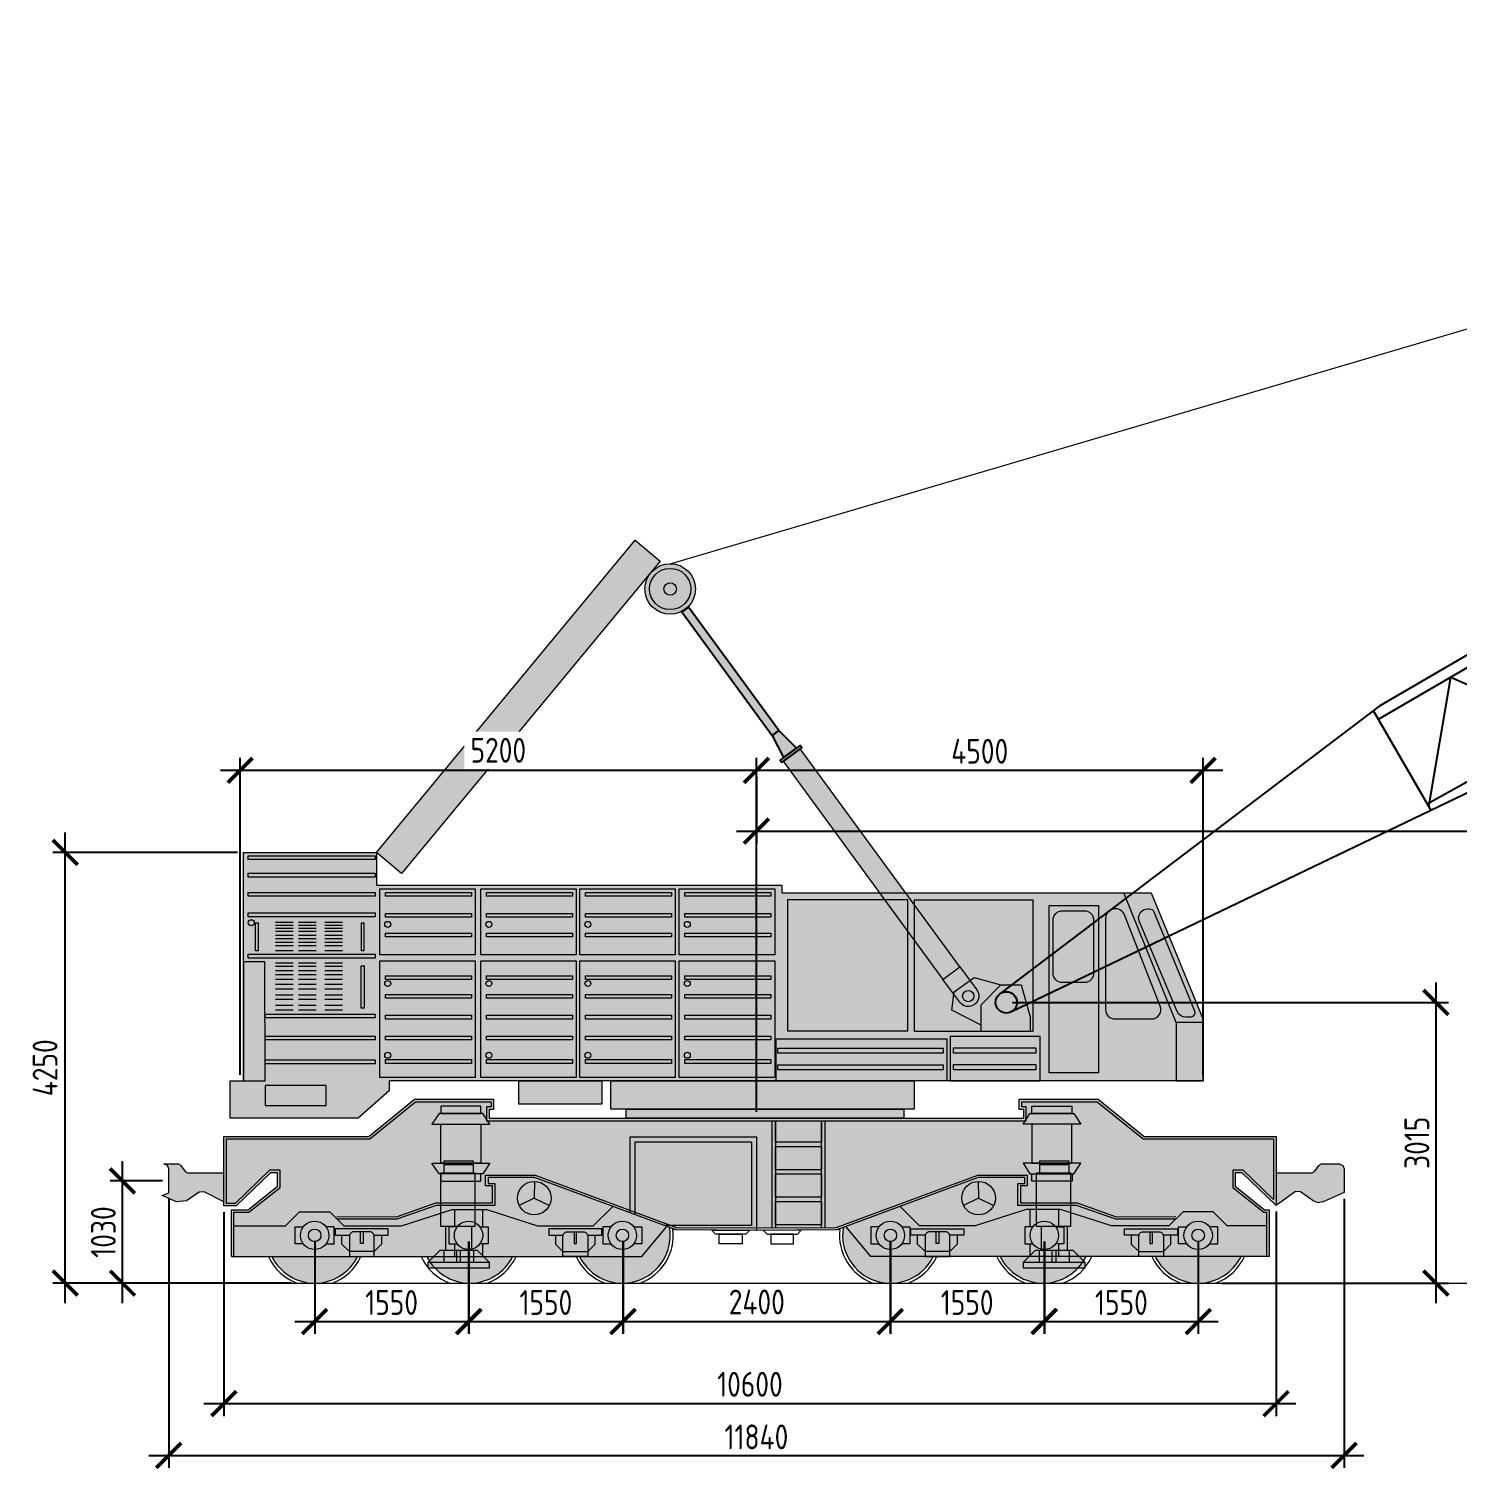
# Model space of a CAD drawing. Extents: x -47970 to 37163, y -191118 to -99096.
# Drawn here: x -41385 to -26995, y -162520 to -148008 of the extents above; entities that cross this region are included whole.
import ezdxf

# ---------------------------------------------------------------- set-up
doc = ezdxf.new("R2010")
doc.units = 0
doc.header["$LTSCALE"] = 45
doc.header["$MEASUREMENT"] = 0
doc.layers.get('0').update_dxf_attribs({"linetype": 'CONTINUOUS'})
doc.layers.get('Defpoints').update_dxf_attribs({"color": 40, "linetype": 'CONTINUOUS'})
for name, color, linetype, lineweight in [('2.Тонкая', 7, 'CONTINUOUS', 18), ('размер', 7, 'CONTINUOUS', 20), ('штриховка', 7, 'CONTINUOUS', 9)]:
    doc.layers.add(name, color=color, linetype=linetype, lineweight=lineweight)
doc.layers.add('ЕДК500', color=250, linetype='CONTINUOUS')
doc.styles.add('ГОСТ 2.304', font='CS_Gost2304.shx')
doc.dimstyles.new('СПДС', dxfattribs={"dimscale": 100, "dimtxt": 2.5, "dimasz": 2.5, "dimexe": 1.25, "dimexo": 0.625, "dimtad": 1, "dimdec": 0, "dimrnd": 0.001, "dimtxsty": 'ГОСТ 2.304', "dimblk": 'ARCHTICK', "dimblk1": 'ARCHTICK', "dimblk2": 'ARCHTICK', "dimcen": 2.5, "dimdle": 2, "dimadec": 0, "dimazin": 2, "dimtfac": 0.75, "dimtdec": 4, "dimtmove": 1, "dimatfit": 3, "dimfxl": 1, "dimtolj": 1, "dimarcsym": 1})

# ---------------------------------------------------------------- blocks, each defined once
blk = doc.blocks.new('ход тележка 6 х 6')
at = {"layer": 'штриховка', "ltscale": 2.222222, "true_color": 0xffffff}
h = blk.add_hatch(color=7, dxfattribs=at)
h.dxf.hatch_style = 1
h.paths.add_polyline_path([(-5365, 1112), (-5730, 1112), (-5754, 1124), (-5803, 1189), (-5827, 1201), (-5970, 1201), (-5934, 1185), (-5920, 1151), (-5920, 911), (-5986, 882), (-5841, 818), (-5743, 828), (-5615, 918), (-5563, 922), (-5365, 821)])
h.paths.add_polyline_path([(-4018, 268), (-4882, 268, 0.62084)])
h.paths.add_polyline_path([(-2456, 268), (-3320, 268, 0.62084)])
h.paths.add_polyline_path([(-875, 561), (-903, 571), (-1153, 268), (-1782, 268, 0.862217)])
h.paths.add_polyline_path([(1782, 268), (1153, 268), (903, 571), (875, 561, 0.862217)])
h.paths.add_polyline_path([(3320, 268), (2456, 268, 0.62084)])
h.paths.add_polyline_path([(4882, 268), (4018, 268, 0.62084)])
h.paths.add_polyline_path([(5920, 1152), (5906, 1187), (5870, 1202), (5694, 1202), (5669, 1189), (5621, 1125), (5598, 1113), (5235, 1113), (5235, 783), (5431, 923), (5482, 919), (5610, 829), (5658, 811), (5708, 819), (5920, 912)])
h.paths.add_polyline_path([(4824, 1113), (4895, 1113), (5235, 783), (5235, 1113), (5235, 1478), (3905, 1478), (3443, 1853), (2648, 1853), (2648, 1751), (2694, 1751), (2694, 1662), (0, 1662), (-2694, 1662), (-2694, 1751), (-2648, 1751), (-2648, 1853), (-3443, 1853), (-3905, 1478), (-5365, 1478), (-5365, 1112), (-5365, 821), (-5365, 778), (-5240, 778), (-4895, 1113), (-4824, 1113), (-4824, 976), (-5120, 739), (-5288, 739), (-5288, 268), (-1153, 268), (-905, 569), (-903, 571), (-875, 561), (-810, 537), (0, 532), (810, 537), (903, 571), (1153, 268), (5164, 268), (5164, 739), (5120, 739), (4824, 976)])
at = {"color": 8, "lineweight": 9}
for p, q in [((2235, 1025), (2238, 857)), ((2238, 857), (2086, 784)), ((2238, 857), (2390, 784)), ((-841, 542), (-827, 537)), ((841, 542), (827, 537))]:
    blk.add_line(p, q, dxfattribs=at)
blk.add_circle((2238, 857), 169, dxfattribs=at)
at = {"color": 0, "lineweight": 20}
for centre, start, end in [((-1350, 482), 290.0531, 6.7541), ((1350, 482), 173.2459, 249.9469), ((-4450, 482), 204.6258, 249.9469), ((-4450, 482), 290.0531, 335.3742), ((-2912, 482), 204.6258, 249.9469), ((-2888, 482), 290.0531, 335.3742), ((-1350, 482), 204.6258, 249.9468), ((1350, 482), 290.0532, 335.3742), ((2888, 482), 204.6258, 249.9469), ((2912, 482), 290.0531, 335.3742), ((4450, 482), 204.6258, 249.9469), ((4450, 482), 290.0531, 335.3742)]:
    blk.add_arc(centre, 513, start, end, dxfattribs=at)
at = {"layer": '2.Тонкая', "color": 253, "lineweight": 9}
blk.add_line((-2238, 857), (-2390, 784), dxfattribs=at)
at = {"layer": '2.Тонкая', "ltscale": 2.222222}
for points in [[(-5288, 268), (-5288, 739), (-5120, 739), (-4824, 976), (-4824, 1113), (-4895, 1113), (-5240, 778), (-5365, 778), (-5365, 821), (-5365, 1112), (-5365, 1478), (-3905, 1478), (-3443, 1853), (-2648, 1853), (-2648, 1751), (-2694, 1751), (-2694, 1662), (0, 1662), (2694, 1662), (2694, 1751), (2648, 1751), (2648, 1853), (3443, 1853), (3905, 1478), (5235, 1478), (5235, 1113), (5235, 783), (4895, 1113), (4824, 1113), (4824, 976), (5120, 739), (5164, 739), (5164, 268)], [(-1272, 708), (-1272, 1475), (0, 1475), (0, 532)], [(-5365, 821), (-5563, 922), (-5615, 918), (-5743, 828), (-5841, 818), (-5986, 882), (-5920, 911), (-5920, 1151), (-5934, 1185), (-5970, 1201), (-5827, 1201), (-5803, 1189), (-5754, 1124), (-5730, 1112), (-5365, 1112)], [(5235, 1113), (5598, 1113), (5621, 1125), (5669, 1189), (5694, 1202), (5870, 1202), (5906, 1187), (5920, 1152), (5920, 912), (5708, 819), (5658, 811), (5610, 829), (5482, 919), (5431, 923), (5235, 783)], [(4226, 646), (3621, 645), (3226, 783), (2634, 783), (2634, 1005), (2703, 1005), (2703, 1064), (2234, 1064), (810, 537), (0, 532), (-810, 537), (-2234, 1064), (-2703, 1064), (-2703, 1005), (-2634, 1005), (-2634, 783), (-3226, 783), (-3621, 645), (-4226, 646)]]:
    blk.add_lwpolyline(points, dxfattribs=at)
at = {"layer": '2.Тонкая', "color": 253, "ltscale": 2.222222}
for points in [[(-5263, 268), (-5263, 714), (-5112, 714), (-4799, 964), (-4799, 1138), (-4905, 1138), (-5250, 803), (-5340, 803), (-5340, 821), (-5340, 1112), (-5340, 1453), (-3896, 1453), (-3434, 1828), (-2673, 1828), (-2673, 1776), (-2719, 1776), (-2719, 1637), (0, 1637), (2719, 1637), (2719, 1776), (2673, 1776), (2673, 1828), (3434, 1828), (3896, 1453), (5210, 1453), (5210, 1113), (5210, 843), (4905, 1138), (4799, 1138), (4799, 964), (5112, 714), (5139, 714), (5139, 268)], [(158, 558), (158, 1637)], [(193, 1637), (193, 558)], [(654, 1637), (654, 1420), (193, 1420), (193, 1637)], [(654, 561), (654, 1637)], [(689, 1637), (689, 561)], [(-1222, 689), (-1222, 1425), (-50, 1425), (-50, 582), (-932, 582)], [(-4226, 671), (-3625, 670), (-3231, 808), (-2659, 808), (-2659, 980), (-2728, 980), (-2728, 1089), (-2230, 1089), (-805, 562), (0, 557), (805, 562), (2230, 1089), (2728, 1089), (2728, 980), (2659, 980), (2659, 808), (3231, 808), (3625, 670), (4226, 671)]]:
    blk.add_lwpolyline(points, dxfattribs=at)
at = {"layer": '2.Тонкая', "ltscale": 2.222222}
for points in [[(-3178, 1711), (-2775, 1711), (-2775, 1785), (-3178, 1785)], [(3178, 1711), (2775, 1711), (2775, 1785), (3178, 1785)], [(-3269, 1603), (-2687, 1603), (-2756, 1711), (-3197, 1711)], [(-3178, 1603), (-2775, 1603), (-2775, 1209), (-3178, 1209)], [(3269, 1603), (2687, 1603), (2756, 1711), (3197, 1711)], [(3178, 1603), (2775, 1603), (2775, 1209), (3178, 1209)], [(-3269, 1209), (-2687, 1209), (-2756, 1101), (-3197, 1101)], [(3269, 1209), (2687, 1209), (2756, 1101), (3197, 1101)], [(-3180, 1027), (-2776, 1027), (-2776, 1101), (-3180, 1101)], [(3180, 1027), (2776, 1027), (2776, 1101), (3180, 1101)]]:
    blk.add_lwpolyline(points, close=True, dxfattribs=at)
at = {"layer": '2.Тонкая', "color": 253, "ltscale": 2.222222}
for points in [[(193, 1378), (654, 1378), (654, 1143), (193, 1143)], [(193, 1101), (654, 1101), (654, 866), (193, 866)], [(193, 824), (654, 824), (654, 589), (193, 589)], [(-450, 535), (-70, 532), (-107, 495), (-413, 495)], [(-375, 495), (-145, 495), (-145, 397), (-375, 397)], [(450, 535), (70, 532), (107, 495), (413, 495)], [(375, 495), (145, 495), (145, 397), (375, 397)]]:
    blk.add_lwpolyline(points, close=True, dxfattribs=at)
at = {"layer": '2.Тонкая', "color": 253, "lineweight": 9}
for points in [[(-2235, 1025), (-2238, 857), (-2086, 784)], [(-5263, 577), (-4744, 577), (-4602, 718), (-4298, 718), (-4156, 577), (-3577, 577), (-3064, 743), (-2716, 742), (-2205, 577), (-1644, 577), (-1448, 773)], [(-3043, 743), (-3043, 567)], [(-2757, 567), (-2757, 742)], [(5139, 577), (4744, 577), (4602, 718), (4298, 718), (4156, 577), (3577, 577), (3064, 743), (2716, 742), (2205, 577), (1644, 577), (1448, 773)], [(2757, 567), (2757, 742)], [(3043, 743), (3043, 567)], [(-4565, 397), (-4647, 397), (-4647, 482), (-4647, 567), (-4565, 567)], [(-4335, 397), (-4253, 397), (-4253, 482), (-4253, 567), (-4335, 567)], [(-3853, 485), (-3709, 485), (-3709, 546), (-4243, 546), (-4243, 485), (-4099, 485)], [(-3776, 485), (-3776, 392), (-3851, 320), (-4100, 320), (-4176, 392), (-4176, 485)], [(-3963, 517), (-3963, 399), (-3989, 399), (-3989, 517)], [(-3015, 567), (-3097, 567), (-3097, 482), (-3097, 397), (-3015, 397)], [(-2785, 567), (-2703, 567), (-2703, 482), (-2703, 397), (-2785, 397)], [(-1701, 485), (-1557, 485), (-1557, 546), (-2091, 546), (-2091, 485), (-1947, 485)], [(-2024, 485), (-2024, 392), (-1949, 320), (-1700, 320), (-1624, 392), (-1624, 485)], [(-1837, 517), (-1837, 399), (-1811, 399), (-1811, 517)], [(-1465, 567), (-1547, 567), (-1547, 482), (-1547, 397), (-1465, 397)], [(-1235, 567), (-1153, 567), (-1153, 482), (-1153, 397), (-1235, 397)], [(1235, 567), (1153, 567), (1153, 482), (1153, 397), (1235, 397)], [(1465, 567), (1547, 567), (1547, 482), (1547, 397), (1465, 397)], [(1701, 485), (1557, 485), (1557, 546), (2091, 546), (2091, 485), (1947, 485)], [(2024, 485), (2024, 392), (1949, 320), (1700, 320), (1624, 392), (1624, 485)], [(1837, 517), (1837, 399), (1811, 399), (1811, 517)], [(2785, 567), (2703, 567), (2703, 482), (2703, 397), (2785, 397)], [(3015, 567), (3097, 567), (3097, 482), (3097, 397), (3015, 397)], [(3853, 485), (3709, 485), (3709, 546), (4243, 546), (4243, 485), (4099, 485)], [(3776, 485), (3776, 392), (3851, 320), (4100, 320), (4176, 392), (4176, 485)], [(3963, 517), (3963, 399), (3989, 399), (3989, 517)], [(4335, 397), (4253, 397), (4253, 482), (4253, 567), (4335, 567)], [(4565, 397), (4647, 397), (4647, 482), (4647, 567), (4565, 567)], [(-3043, 397), (-3043, 268), (-2757, 268), (-2757, 397)], [(3043, 397), (3043, 268), (2757, 268), (2757, 397)]]:
    blk.add_lwpolyline(points, dxfattribs=at)
at = {"layer": '2.Тонкая'}
for points in [[(-5288, 268), (-1153, 268), (-905, 569)], [(5164, 268), (1153, 268), (905, 569)]]:
    blk.add_lwpolyline(points, dxfattribs=at)
at = {"layer": '2.Тонкая', "color": 253, "lineweight": 9}
for points in [[(-3895, 517), (-4056, 517, 0.414214), (-4100, 473), (-4100, 268), (-3851, 268), (-3851, 473, 0.414214)], [(-1905, 517), (-1744, 517, -0.414214), (-1700, 473), (-1700, 268), (-1949, 268), (-1949, 473, -0.414214)], [(1905, 517), (1744, 517, 0.414214), (1700, 473), (1700, 268), (1949, 268), (1949, 473, 0.414214)], [(3895, 517), (4056, 517, -0.414214), (4100, 473), (4100, 268), (3851, 268), (3851, 473, -0.414214)]]:
    blk.add_lwpolyline(points, format="xyb", close=True, dxfattribs=at)
for centre, radius in [((-2238, 857), 169), ((-4450, 482), 143), ((-2900, 482), 143), ((-1350, 482), 143), ((1350, 482), 143), ((2900, 482), 143), ((4450, 482), 143), ((-4450, 482), 62.7), ((-1350, 482), 62.7), ((1350, 482), 62.7), ((4450, 482), 62.7)]:
    blk.add_circle(centre, radius, dxfattribs=at)
for centre, start, end in [((-1350, 482), 206.3327, 8.8404), ((1350, 482), 171.1596, 333.6673), ((-4450, 482), 206.3327, 333.6673), ((-2888, 482), 206.3327, 333.6673), ((2888, 482), 206.3327, 333.6673), ((4450, 482), 206.3327, 333.6673)]:
    blk.add_arc(centre, 482, start, end, dxfattribs=at)
blk = doc.blocks.new('кабина ЕДК500')
at = {"layer": 'штриховка', "ltscale": 2.222222, "true_color": 0xffffff}
h = blk.add_hatch(color=7, dxfattribs=at)
h.dxf.hatch_style = 1
h.paths.add_polyline_path([(-968, 5612), (-1222, 5823), (-3829, 2678), (-3575, 2467)])
h.paths.add_polyline_path([(3978, 2272), (256, 2272), (256, 2348), (-3829, 2348), (-3829, 2678), (-5166, 2678), (-5166, 375), (-5300, 375), (-5300, 0), (-4011, 0), (-3700, 276), (-3700, 375), (4500, 375), (4500, 996)])
h.paths.add_polyline_path([(-1556, 375), (-2393, 375), (-2393, 141), (-1556, 141)], flags=17)
h.paths.add_polyline_path([(1590, 375), (-1466, 375), (-1466, 92), (1590, 92)], flags=17)
h.paths.add_polyline_path([(1486, 92), (-1311, 92), (-1311, 0), (1486, 0)], flags=17)
h = blk.add_hatch(color=7, dxfattribs=at)
h.dxf.hatch_style = 1
h.paths.add_polyline_path([(-1125, 5332, 1), (-614, 5332, 1)])
h = blk.add_hatch(color=7, dxfattribs=at)
h.dxf.hatch_style = 1
h.paths.add_polyline_path([(2050, 1524), (1879, 1399), (2049, 1167, 1), (2220, 1293)])
h.paths.add_polyline_path([(441, 3722), (270, 3596), (1879, 1399), (2050, 1524)])
h.paths.add_polyline_path([(441, 3755), (239, 3607), (255, 3585), (457, 3733)])
h.paths.add_polyline_path([(227, 3906), (159, 3857), (274, 3633), (405, 3729)])
h.paths.add_polyline_path([(-685, 5150), (-752, 5101), (159, 3857), (227, 3906)])
at = {"layer": 'штриховка', "ltscale": 2.222222}
h = blk.add_hatch(color=256, dxfattribs=at)
h.dxf.hatch_style = 1
h.paths.add_polyline_path([(-4951, 1577), (-5076, 1577), (-4951, 1453)])
h.paths.add_polyline_path([(-4950, 1181), (-5166, 1395), (-5166, 1052), (-4950, 838)])
h.paths.add_polyline_path([(-5166, 780), (-5166, 476), (-5064, 375), (-4950, 375), (-4950, 566)])
h = blk.add_hatch(color=2, dxfattribs=at)
h.dxf.hatch_style = 1
h.paths.add_polyline_path([(-4951, 1453), (-5076, 1577), (-5166, 1577), (-5166, 1395), (-4950, 1181)])
h.paths.add_polyline_path([(-4950, 838), (-5166, 1052), (-5166, 780), (-4950, 566)])
h.paths.add_polyline_path([(-5166, 476), (-5166, 375), (-5064, 375)])
at = {"linetype": 'Continuous'}
blk.add_circle((2517, 1167), 108, dxfattribs=at)
at = {"layer": '2.Тонкая', "ltscale": 2.222222}
blk.add_line((4228, 964), (3703, 2272), dxfattribs=at)
at = {"layer": '2.Тонкая', "color": 253, "ltscale": 2.222222}
for p, q in [((-4846, 1975), (-4668, 1975)), ((-4846, 1944), (-4668, 1944)), ((-4846, 1914), (-4668, 1914)), ((-4612, 1975), (-4434, 1975)), ((-4612, 1944), (-4434, 1944)), ((-4612, 1914), (-4434, 1914)), ((-4349, 1975), (-4171, 1975)), ((-4349, 1944), (-4171, 1944)), ((-4349, 1914), (-4171, 1914)), ((-4846, 1884), (-4668, 1884)), ((-4846, 1843), (-4668, 1843)), ((-4846, 1809), (-4668, 1809)), ((-4846, 1773), (-4668, 1773)), ((-4612, 1884), (-4434, 1884)), ((-4612, 1843), (-4434, 1843)), ((-4612, 1809), (-4434, 1809)), ((-4612, 1773), (-4434, 1773)), ((-4349, 1884), (-4171, 1884)), ((-4349, 1843), (-4171, 1843)), ((-4349, 1809), (-4171, 1809)), ((-4349, 1773), (-4171, 1773)), ((-4846, 1740), (-4668, 1740)), ((-4846, 1689), (-4668, 1689)), ((-4612, 1740), (-4434, 1740)), ((-4612, 1689), (-4434, 1689)), ((-4349, 1740), (-4171, 1740)), ((-4349, 1689), (-4171, 1689)), ((-4846, 1565), (-4668, 1565)), ((-4846, 1532), (-4668, 1532)), ((-4846, 1487), (-4668, 1487)), ((-4612, 1565), (-4434, 1565)), ((-4612, 1532), (-4434, 1532)), ((-4612, 1487), (-4434, 1487)), ((-4349, 1565), (-4171, 1565)), ((-4349, 1532), (-4171, 1532)), ((-4349, 1487), (-4171, 1487)), ((-4846, 1448), (-4668, 1448)), ((-4846, 1400), (-4668, 1400)), ((-4846, 1352), (-4668, 1352)), ((-4612, 1448), (-4434, 1448)), ((-4612, 1400), (-4434, 1400)), ((-4612, 1352), (-4434, 1352)), ((-4349, 1448), (-4171, 1448)), ((-4349, 1400), (-4171, 1400)), ((-4349, 1352), (-4171, 1352)), ((-4846, 1304), (-4668, 1304)), ((-4846, 1242), (-4668, 1242)), ((-4846, 1199), (-4668, 1199)), ((-4612, 1304), (-4434, 1304)), ((-4612, 1242), (-4434, 1242)), ((-4612, 1199), (-4434, 1199)), ((-4349, 1304), (-4171, 1304)), ((-4349, 1242), (-4171, 1242)), ((-4349, 1199), (-4171, 1199)), ((-4846, 1138), (-4668, 1138)), ((-4846, 1091), (-4668, 1091)), ((-4612, 1138), (-4434, 1138)), ((-4612, 1091), (-4434, 1091)), ((-4349, 1138), (-4171, 1138)), ((-4349, 1091), (-4171, 1091))]:
    blk.add_line(p, q, dxfattribs=at)
at = {"layer": '2.Тонкая', "ltscale": 2.222222}
for points in [[(-3829, 2678), (-1222, 5823), (-968, 5612), (-3575, 2467)], [(1879, 1399), (2050, 1524), (441, 3722), (270, 3596)], [(-3700, 375), (-3700, 276), (-4011, 0), (-5300, 0), (-5300, 375), (-5166, 375), (-5166, 2678), (-3829, 2678), (-3829, 2348), (256, 2348), (256, 2272), (3978, 2272), (4500, 996), (4500, 375)], [(-5120, 2644), (-3840, 2644), (-3840, 2606), (-5120, 2606)], [(-5120, 2468), (-3840, 2468), (-3840, 2429), (-5120, 2429)], [(-5120, 2275), (-3840, 2275), (-3840, 2236), (-5120, 2236)], [(-3795, 2312), (-2833, 2312), (-2833, 1645), (-3795, 1645)], [(-2776, 2312), (-1815, 2312), (-1815, 1645), (-2776, 1645)], [(-1779, 2312), (-817, 2312), (-817, 1645), (-1779, 1645)], [(-777, 2312), (185, 2312), (185, 1645), (-777, 1645)], [(-5120, 2068), (-3840, 2068), (-3840, 2030), (-5120, 2030)], [(2949, 2142), (3446, 2142), (3446, 457), (2949, 457)], [(-5045, 1967), (-5019, 1967), (-5019, 1688), (-5045, 1688)], [(-3980, 1967), (-3954, 1967), (-3954, 1688), (-3980, 1688)], [(-5120, 1652), (-3840, 1652), (-3840, 1613), (-5120, 1613)], [(-4951, 1577), (-5166, 1577), (-5166, 375), (-4950, 375)], [(-3981, 1536), (-3952, 1536), (-3952, 1108), (-3981, 1108)], [(-3795, 1587), (-2833, 1587), (-2833, 410), (-3795, 410)], [(-2776, 1587), (-1815, 1587), (-1815, 410), (-2776, 410)], [(-1779, 1587), (-817, 1587), (-817, 410), (-1779, 410)], [(-777, 1587), (185, 1587), (185, 410), (-777, 410)], [(-4950, 1048), (-3840, 1048), (-3840, 1010), (-4950, 1010)], [(4228, 375), (4500, 375), (4500, 964), (4228, 964)], [(-4950, 828), (-3840, 828), (-3840, 789), (-4950, 789)], [(1919, 375), (199, 375), (199, 800), (1919, 800)], [(2858, 822), (1952, 822), (1952, 375), (2858, 375)], [(-4950, 588), (-3840, 588), (-3840, 549), (-4950, 549)], [(-2393, 375), (-1556, 375), (-1556, 141), (-2393, 141)], [(-1466, 375), (1590, 375), (1590, 92), (-1466, 92)], [(-1311, 92), (1486, 92), (1486, 0), (-1311, 0)]]:
    blk.add_lwpolyline(points, close=True, dxfattribs=at)
at = {"layer": '2.Тонкая', "color": 253, "ltscale": 2.222222}
for points in [[(-3737, 2275), (-2871, 2275), (-2871, 2236), (-3737, 2236)], [(-2719, 2275), (-1853, 2275), (-1853, 2236), (-2719, 2236)], [(-1721, 2275), (-855, 2275), (-855, 2236), (-1721, 2236)], [(-720, 2275), (146, 2275), (146, 2236), (-720, 2236)], [(313, 879), (1524, 879), (1524, 2199), (313, 2199)], [(1594, 2199), (2784, 2199), (2784, 875), (1594, 875)], [(-3737, 2064), (-2871, 2064), (-2871, 2026), (-3737, 2026)], [(-2719, 2064), (-1853, 2064), (-1853, 2026), (-2719, 2026)], [(-1721, 2064), (-855, 2064), (-855, 2026), (-1721, 2026)], [(-720, 2064), (146, 2064), (146, 2026), (-720, 2026)], [(-3737, 1866), (-2871, 1866), (-2871, 1827), (-3737, 1827)], [(-2719, 1866), (-1853, 1866), (-1853, 1827), (-2719, 1827)], [(-1721, 1866), (-855, 1866), (-855, 1827), (-1721, 1827)], [(-720, 1866), (146, 1866), (146, 1827), (-720, 1827)], [(-3737, 1435), (-2871, 1435), (-2871, 1396), (-3737, 1396)], [(-2719, 1435), (-1853, 1435), (-1853, 1396), (-2719, 1396)], [(-1721, 1435), (-855, 1435), (-855, 1396), (-1721, 1396)], [(-720, 1435), (146, 1435), (146, 1396), (-720, 1396)], [(-3737, 1247), (-2871, 1247), (-2871, 1209), (-3737, 1209)], [(-2719, 1247), (-1853, 1247), (-1853, 1209), (-2719, 1209)], [(-1721, 1247), (-855, 1247), (-855, 1209), (-1721, 1209)], [(-720, 1247), (146, 1247), (146, 1209), (-720, 1209)], [(-3737, 1038), (-2871, 1038), (-2871, 999), (-3737, 999)], [(-2719, 1038), (-1853, 1038), (-1853, 999), (-2719, 999)], [(-1721, 1038), (-855, 1038), (-855, 999), (-1721, 999)], [(-720, 1038), (146, 1038), (146, 999), (-720, 999)], [(-3737, 828), (-2871, 828), (-2871, 789), (-3737, 789)], [(-2719, 828), (-1853, 828), (-1853, 789), (-2719, 789)], [(-1721, 828), (-855, 828), (-855, 789), (-1721, 789)], [(-720, 828), (146, 828), (146, 789), (-720, 789)], [(-3737, 590), (-2871, 590), (-2871, 552), (-3737, 552)], [(-2719, 590), (-1853, 590), (-1853, 552), (-2719, 552)], [(-1721, 590), (-855, 590), (-855, 552), (-1721, 552)], [(-720, 590), (146, 590), (146, 552), (-720, 552)], [(217, 706), (1883, 706), (1883, 654), (217, 654)], [(1987, 709), (2816, 709), (2816, 654), (1987, 654)], [(217, 538), (1883, 538), (1883, 486), (217, 486)], [(1987, 541), (2816, 541), (2816, 486), (1987, 486)], [(-4948, 127), (-4336, 127), (-4336, 329), (-4948, 329)]]:
    blk.add_lwpolyline(points, close=True, dxfattribs=at)
for points in [[(3084, 2091), (3302, 2091, -0.414214), (3397, 1996), (3397, 1461, -0.414214), (3302, 1366), (3084, 1366, -0.414214), (2989, 1461), (2989, 1996, -0.414214)], [(3517, 2014), (3517, 1095, 0.414214), (3612, 1000), (3980, 1000, 0.528596), (4069, 1130), (3708, 2049, 0.309448), (3619, 2109), (3612, 2109, 0.413083)], [(4239, 1076), (3858, 1978, -0.537016), (3945, 2110), (3960, 2110, -0.304439), (4004, 2080), (4412, 1083, -0.539474), (4367, 1017), (4325, 1018, -0.295938)]]:
    blk.add_lwpolyline(points, format="xyb", close=True, dxfattribs=at)
at = {"layer": '2.Тонкая', "ltscale": 2.222222}
blk.add_lwpolyline([(1879, 1399), (2050, 1524), (2220, 1293, -1.005995), (2049, 1168)], format="xyb", close=True, dxfattribs=at)
for points in [[(2263, 938), (1967, 1087), (1992, 1274), (2194, 1417), (2461, 1343)], [(2263, 875), (2263, 1141), (2461, 1343), (2668, 1343), (2757, 1023), (2757, 875)]]:
    blk.add_lwpolyline(points, dxfattribs=at)
for centre, radius in [((-869, 5332), 255), ((-869, 5332), 208), ((-869, 5332), 62.5), ((-5089, 1970), 30.2), ((-3714, 1953), 30.2), ((-2695, 1953), 30.2), ((-1698, 1953), 30.2), ((-696, 1953), 30.2), ((-3714, 1357), 30.2), ((-2695, 1357), 30.2), ((-1698, 1357), 30.2), ((-696, 1357), 30.2), ((2134, 1230), 56.6), ((-3714, 634), 30.2), ((-2695, 634), 30.2), ((-1698, 634), 30.2), ((-696, 634), 30.2)]:
    blk.add_circle(centre, radius, dxfattribs=at)
at = {"layer": 'ЕДК500', "linetype": 'Continuous', "ltscale": 2.222222}
for points in [[(159, 3857), (227, 3906), (-685, 5150), (-752, 5101)], [(274, 3633), (405, 3729), (227, 3906), (159, 3857)], [(255, 3585), (457, 3733), (441, 3755), (239, 3607)]]:
    blk.add_lwpolyline(points, close=True, dxfattribs=at)
blk = doc.blocks.new('A$C08EF5166')
at = {"linetype": 'Continuous'}
for p, q in [((2562, 4072), (9237, 11920)), ((9237, 11920), (10293, 10986)), ((2590, 3935), (9321, 11849)), ((3337, 3294), (10211, 11059)), ((3788, 3638), (10293, 10986)), ((8451, 10826), (10162, 11004)), ((8725, 9381), (8451, 10826)), ((7662, 8180), (7275, 9443)), ((7275, 9443), (8725, 9381)), ((6146, 8115), (7662, 8180)), ((6522, 6892), (6146, 8115)), ((5460, 5692), (5169, 6967)), ((5169, 6967), (6522, 6892)), ((4382, 4475), (4192, 5818)), ((4192, 5818), (5460, 5692)), ((3359, 3275), (3138, 4579)), ((3138, 4579), (4382, 4475)), ((2562, 4072), (-90, 59)), ((3395, 3244), (2515, 4000)), ((3788, 3638), (76, -76))]:
    blk.add_line(p, q, dxfattribs=at)
for points in [[(12051, 13136), (10320, 13625)], [(9237, 11920), (10076, 13449)], [(9366, 11825), (10869, 11874), (10996, 12014), (10301, 13470)], [(10176, 13410), (9366, 11825)], [(10176, 13410), (10858, 12006), (9437, 11965)], [(10301, 13470), (12038, 13007)], [(12091, 12848), (11002, 12021), (10165, 11099)], [(9320, 11847), (10296, 10983), (11038, 11875), (12193, 12747)], [(9475, 11830), (10214, 11153)]]:
    blk.add_lwpolyline(points, dxfattribs=at)
for centre, radius in [((10178, 13564), 155), ((12398, 13038), 361), ((12398, 13038), 196), ((0, 0), 108)]:
    blk.add_circle(centre, radius, dxfattribs=at)
blk = doc.blocks.new('аутригер ЕДК-500')
at = {"layer": 'штриховка', "ltscale": 2.222222, "true_color": 0xffffff}
h = blk.add_hatch(color=7, dxfattribs=at)
h.dxf.hatch_style = 1
h.paths.add_polyline_path([(188, 184), (2, 184), (-185, 184), (-306, 63), (-306, 0), (2, 0), (310, 0), (310, 63)])
h.paths.add_polyline_path([(133, 421), (-130, 421), (-130, 184), (2, 184), (133, 184)])
h.paths.add_polyline_path([(165, 962), (-177, 962), (-177, 421), (165, 421)])
h.paths.add_polyline_path([(148, 1081), (-144, 1081), (-144, 962), (148, 962)])
at = {"layer": 'штриховка', "ltscale": 2.222222}
h = blk.add_hatch(color=256, dxfattribs=at)
h.dxf.hatch_style = 1
h.paths.add_polyline_path([(-177, 809), (-15, 962), (-177, 962)], flags=17)
h.paths.add_polyline_path([(165, 860), (165, 962), (107, 962), (-177, 693), (-177, 536)])
h.paths.add_polyline_path([(165, 581), (165, 745), (-177, 421), (-4, 421)])
h.paths.add_polyline_path([(165, 465), (118, 421), (165, 421)], flags=17)
h = blk.add_hatch(color=2, dxfattribs=at)
h.dxf.hatch_style = 1
h.paths.add_polyline_path([(-177, 809), (-177, 693), (107, 962), (-15, 962)])
h.paths.add_polyline_path([(165, 745), (165, 860), (-177, 536), (-177, 421), (-177, 421)])
h.paths.add_polyline_path([(165, 465), (165, 581), (-4, 421), (118, 421)], flags=17)
at = {"layer": '2.Тонкая', "lineweight": 9}
for p, q in [((-144, 1046), (148, 1046)), ((-130, 421), (-130, 184)), ((133, 421), (133, 184)), ((-148, 184), (-148, 63)), ((-17, 63), (-17, 184)), ((21, 63), (21, 184)), ((152, 184), (152, 63))]:
    blk.add_line(p, q, dxfattribs=at)
at = {"layer": '2.Тонкая', "ltscale": 2.222222}
blk.add_line((-306, 63), (310, 63), dxfattribs=at)
blk.add_lwpolyline([(-144, 962), (-144, 1081), (148, 1081), (148, 962)], dxfattribs=at)
at = {"layer": '2.Тонкая', "lineweight": 9}
blk.add_lwpolyline([(165, 421), (-177, 421), (-177, 962), (165, 962), (165, 421)], close=True, dxfattribs=at)
at = {"layer": '2.Тонкая', "ltscale": 2.222222}
blk.add_lwpolyline([(2, 0), (-306, 0), (-306, 63), (-185, 184), (2, 184), (188, 184), (310, 63), (310, 0)], close=True, dxfattribs=at)
blk = doc.blocks.new('*U267')
at = {"layer": '2.Тонкая', "ltscale": 2.222222}
blk.add_line((-869, 7248), (16620, 12403), dxfattribs=at)
at = {"color": 1, "linetype": 'Continuous', "ltscale": 2.222222, "rotation": 340.6147774312637}
blk.add_blockref('A$C08EF5166', (2517, 2829), dxfattribs=at)
at = {"layer": 'ЕДК500'}
for name, p in [('кабина ЕДК500', (0, 1662)), ('ход тележка 6 х 6', (0, 0)), ('аутригер ЕДК-500', (-3002, 150)), ('аутригер ЕДК-500', (2998, 150))]:
    blk.add_blockref(name, p, dxfattribs=at)
blk = doc.blocks.new('_ArchTick')
at = {"color": 0, "linetype": 'ByBlock', "lineweight": 30, "const_width": 0.15}
blk.add_lwpolyline([(-0.5, -0.5), (0.5, 0.5)], dxfattribs=at)
blk = doc.blocks.new('*D268')
at = {"layer": 'Defpoints', "color": 0, "ltscale": 2.222222, "transparency": 16777216}
for p in [(-39255, -155480), (-39255, -158609), (-34055, -158984)]:
    blk.add_point(p, dxfattribs=at)
at = {"layer": 'размер', "color": 0, "lineweight": -2, "ltscale": 2.222222, "transparency": 16777216}
for p, q in [((-39255, -158547), (-39255, -155355)), ((-34055, -158921), (-34055, -155355)), ((-33855, -155480), (-39455, -155480))]:
    blk.add_line(p, q, dxfattribs=at)
at = {"layer": 'размер', "color": 0, "lineweight": -2, "ltscale": 2.222222, "transparency": 16777216, "xscale": 250, "yscale": 250, "zscale": 250, "rotation": 180}
blk.add_blockref('_ArchTick', (-39255, -155480), dxfattribs=at)
at = {"layer": 'размер', "color": 0, "lineweight": -2, "ltscale": 2.222222, "transparency": 16777216, "xscale": 250, "yscale": 250, "zscale": 250}
blk.add_blockref('_ArchTick', (-34055, -155480), dxfattribs=at)
at = {"layer": 'размер', "color": 0, "ltscale": 2.222222, "transparency": 16777216, "insert": (-36655, -155277), "char_height": 250, "attachment_point": 5, "style": 'ГОСТ 2.304', "bg_fill": 3, "box_fill_scale": 1.25, "bg_fill_color": 256, "bg_fill_true_color": 13158600, "bg_fill_transparency": 0}
blk.add_mtext('\\A1;5200', dxfattribs=at)
blk = doc.blocks.new('*D269')
at = {"layer": 'Defpoints', "color": 0, "ltscale": 2.222222, "transparency": 16777216}
for p in [(-34055, -155480), (-29555, -158609), (-34055, -158891)]:
    blk.add_point(p, dxfattribs=at)
at = {"layer": 'размер', "color": 0, "lineweight": -2, "ltscale": 2.222222, "transparency": 16777216}
for p, q in [((-34055, -158829), (-34055, -155355)), ((-29555, -158547), (-29555, -155355)), ((-29355, -155480), (-34255, -155480))]:
    blk.add_line(p, q, dxfattribs=at)
at = {"layer": 'размер', "color": 0, "lineweight": -2, "ltscale": 2.222222, "transparency": 16777216, "xscale": 250, "yscale": 250, "zscale": 250, "rotation": 180}
blk.add_blockref('_ArchTick', (-34055, -155480), dxfattribs=at)
at = {"layer": 'размер', "color": 0, "lineweight": -2, "ltscale": 2.222222, "transparency": 16777216, "xscale": 250, "yscale": 250, "zscale": 250}
blk.add_blockref('_ArchTick', (-29555, -155480), dxfattribs=at)
at = {"layer": 'размер', "color": 0, "ltscale": 2.222222, "transparency": 16777216, "insert": (-31805, -155287), "char_height": 250, "attachment_point": 5, "style": 'ГОСТ 2.304'}
blk.add_mtext('\\A1;4500', dxfattribs=at)
blk = doc.blocks.new('*D270')
at = {"layer": 'Defpoints', "color": 0, "ltscale": 2.222222, "transparency": 16777216}
for p in [(-40441, -159616), (-39975, -159616), (-38681, -160646)]:
    blk.add_point(p, dxfattribs=at)
at = {"layer": 'размер', "color": 0, "lineweight": -2, "ltscale": 2.222222, "transparency": 16777216}
for p, q in [((-40441, -160846), (-40441, -159416)), ((-40037, -159616), (-40566, -159616)), ((-38743, -160646), (-40566, -160646))]:
    blk.add_line(p, q, dxfattribs=at)
at = {"layer": 'размер', "color": 0, "lineweight": -2, "ltscale": 2.222222, "transparency": 16777216, "xscale": 250, "yscale": 250, "zscale": 250}
for p, rotation in [((-40441, -159616), 90), ((-40441, -160646), 270)]:
    blk.add_blockref('_ArchTick', p, dxfattribs=dict(at, rotation=rotation))
at = {"layer": 'размер', "color": 0, "ltscale": 2.222222, "transparency": 16777216, "insert": (-40634, -160131), "char_height": 250, "attachment_point": 5, "rotation": 90, "style": 'ГОСТ 2.304'}
blk.add_mtext('\\A1;1030', dxfattribs=at)
blk = doc.blocks.new('*D271')
at = {"layer": 'Defpoints', "color": 0, "ltscale": 2.222222, "transparency": 16777216}
for p in [(-41018, -156306), (-39221, -156306), (-38681, -160646)]:
    blk.add_point(p, dxfattribs=at)
at = {"layer": 'размер', "color": 0, "lineweight": -2, "ltscale": 2.222222, "transparency": 16777216}
for p, q in [((-41018, -160846), (-41018, -156106)), ((-39284, -156306), (-41143, -156306)), ((-38743, -160646), (-41143, -160646))]:
    blk.add_line(p, q, dxfattribs=at)
at = {"layer": 'размер', "color": 0, "lineweight": -2, "ltscale": 2.222222, "transparency": 16777216, "xscale": 250, "yscale": 250, "zscale": 250}
for p, rotation in [((-41018, -156306), 90), ((-41018, -160646), 270)]:
    blk.add_blockref('_ArchTick', p, dxfattribs=dict(at, rotation=rotation))
at = {"layer": 'размер', "color": 0, "ltscale": 2.222222, "transparency": 16777216, "insert": (-41221, -158476), "char_height": 250, "attachment_point": 5, "rotation": 90, "style": 'ГОСТ 2.304'}
blk.add_mtext('\\A1;4250', dxfattribs=at)
blk = doc.blocks.new('*D272')
at = {"layer": 'Defpoints', "color": 0, "ltscale": 2.222222, "transparency": 16777216}
for p in [(-38505, -160164), (-36955, -160164), (-36955, -161033)]:
    blk.add_point(p, dxfattribs=at)
at = {"layer": 'размер', "color": 0, "lineweight": -2, "ltscale": 2.222222, "transparency": 16777216}
for p, q in [((-38505, -160227), (-38505, -161158)), ((-36955, -160227), (-36955, -161158)), ((-38705, -161033), (-36755, -161033))]:
    blk.add_line(p, q, dxfattribs=at)
at = {"layer": 'размер', "color": 0, "lineweight": -2, "ltscale": 2.222222, "transparency": 16777216, "xscale": 250, "yscale": 250, "zscale": 250, "rotation": 180}
blk.add_blockref('_ArchTick', (-38505, -161033), dxfattribs=at)
at = {"layer": 'размер', "color": 0, "lineweight": -2, "ltscale": 2.222222, "transparency": 16777216, "xscale": 250, "yscale": 250, "zscale": 250}
blk.add_blockref('_ArchTick', (-36955, -161033), dxfattribs=at)
at = {"layer": 'размер', "color": 0, "ltscale": 2.222222, "transparency": 16777216, "insert": (-37730, -160841), "char_height": 250, "attachment_point": 5, "style": 'ГОСТ 2.304'}
blk.add_mtext('\\A1;1550', dxfattribs=at)
blk = doc.blocks.new('*D273')
at = {"layer": 'Defpoints', "color": 0, "ltscale": 2.222222, "transparency": 16777216}
for p in [(-36951, -160164), (-35401, -160164), (-35401, -161033)]:
    blk.add_point(p, dxfattribs=at)
at = {"layer": 'размер', "color": 0, "lineweight": -2, "ltscale": 2.222222, "transparency": 16777216}
for p, q in [((-36951, -160227), (-36951, -161158)), ((-35401, -160227), (-35401, -161158)), ((-37151, -161033), (-35201, -161033))]:
    blk.add_line(p, q, dxfattribs=at)
at = {"layer": 'размер', "color": 0, "lineweight": -2, "ltscale": 2.222222, "transparency": 16777216, "xscale": 250, "yscale": 250, "zscale": 250, "rotation": 180}
blk.add_blockref('_ArchTick', (-36951, -161033), dxfattribs=at)
at = {"layer": 'размер', "color": 0, "lineweight": -2, "ltscale": 2.222222, "transparency": 16777216, "xscale": 250, "yscale": 250, "zscale": 250}
blk.add_blockref('_ArchTick', (-35401, -161033), dxfattribs=at)
at = {"layer": 'размер', "color": 0, "ltscale": 2.222222, "transparency": 16777216, "insert": (-36176, -160841), "char_height": 250, "attachment_point": 5, "style": 'ГОСТ 2.304'}
blk.add_mtext('\\A1;1550', dxfattribs=at)
blk = doc.blocks.new('*D274')
at = {"layer": 'Defpoints', "color": 0, "ltscale": 2.222222, "transparency": 16777216}
for p in [(-35398, -160164), (-32705, -160164), (-32705, -161033)]:
    blk.add_point(p, dxfattribs=at)
at = {"layer": 'размер', "color": 0, "lineweight": -2, "ltscale": 2.222222, "transparency": 16777216}
for p, q in [((-35398, -160227), (-35398, -161158)), ((-32705, -160227), (-32705, -161158)), ((-35598, -161033), (-32505, -161033))]:
    blk.add_line(p, q, dxfattribs=at)
at = {"layer": 'размер', "color": 0, "lineweight": -2, "ltscale": 2.222222, "transparency": 16777216, "xscale": 250, "yscale": 250, "zscale": 250, "rotation": 180}
blk.add_blockref('_ArchTick', (-35398, -161033), dxfattribs=at)
at = {"layer": 'размер', "color": 0, "lineweight": -2, "ltscale": 2.222222, "transparency": 16777216, "xscale": 250, "yscale": 250, "zscale": 250}
blk.add_blockref('_ArchTick', (-32705, -161033), dxfattribs=at)
at = {"layer": 'размер', "color": 0, "ltscale": 2.222222, "transparency": 16777216, "insert": (-34051, -160836), "char_height": 250, "attachment_point": 5, "style": 'ГОСТ 2.304'}
blk.add_mtext('\\A1;2400', dxfattribs=at)
blk = doc.blocks.new('*D275')
at = {"layer": 'Defpoints', "color": 0, "ltscale": 2.222222, "transparency": 16777216}
for p in [(-32707, -160164), (-31157, -160164), (-31157, -161033)]:
    blk.add_point(p, dxfattribs=at)
at = {"layer": 'размер', "color": 0, "lineweight": -2, "ltscale": 2.222222, "transparency": 16777216}
for p, q in [((-32707, -160227), (-32707, -161158)), ((-31157, -160227), (-31157, -161158)), ((-32907, -161033), (-30957, -161033))]:
    blk.add_line(p, q, dxfattribs=at)
at = {"layer": 'размер', "color": 0, "lineweight": -2, "ltscale": 2.222222, "transparency": 16777216, "xscale": 250, "yscale": 250, "zscale": 250, "rotation": 180}
blk.add_blockref('_ArchTick', (-32707, -161033), dxfattribs=at)
at = {"layer": 'размер', "color": 0, "lineweight": -2, "ltscale": 2.222222, "transparency": 16777216, "xscale": 250, "yscale": 250, "zscale": 250}
blk.add_blockref('_ArchTick', (-31157, -161033), dxfattribs=at)
at = {"layer": 'размер', "color": 0, "ltscale": 2.222222, "transparency": 16777216, "insert": (-31932, -160841), "char_height": 250, "attachment_point": 5, "style": 'ГОСТ 2.304'}
blk.add_mtext('\\A1;1550', dxfattribs=at)
blk = doc.blocks.new('*D276')
at = {"layer": 'Defpoints', "color": 0, "ltscale": 2.222222, "transparency": 16777216}
for p in [(-31153, -160164), (-29603, -160164), (-29603, -161033)]:
    blk.add_point(p, dxfattribs=at)
at = {"layer": 'размер', "color": 0, "lineweight": -2, "ltscale": 2.222222, "transparency": 16777216}
for p, q in [((-31153, -160227), (-31153, -161158)), ((-29603, -160227), (-29603, -161158)), ((-31353, -161033), (-29403, -161033))]:
    blk.add_line(p, q, dxfattribs=at)
at = {"layer": 'размер', "color": 0, "lineweight": -2, "ltscale": 2.222222, "transparency": 16777216, "xscale": 250, "yscale": 250, "zscale": 250, "rotation": 180}
blk.add_blockref('_ArchTick', (-31153, -161033), dxfattribs=at)
at = {"layer": 'размер', "color": 0, "lineweight": -2, "ltscale": 2.222222, "transparency": 16777216, "xscale": 250, "yscale": 250, "zscale": 250}
blk.add_blockref('_ArchTick', (-29603, -161033), dxfattribs=at)
at = {"layer": 'размер', "color": 0, "ltscale": 2.222222, "transparency": 16777216, "insert": (-30378, -160841), "char_height": 250, "attachment_point": 5, "style": 'ГОСТ 2.304'}
blk.add_mtext('\\A1;1550', dxfattribs=at)
blk = doc.blocks.new('*D277')
at = {"layer": 'Defpoints', "color": 0, "ltscale": 2.222222, "transparency": 16777216}
for p in [(-39420, -159868), (-28820, -159863), (-28820, -161860)]:
    blk.add_point(p, dxfattribs=at)
at = {"layer": 'размер', "color": 0, "lineweight": -2, "ltscale": 2.222222, "transparency": 16777216}
for p, q in [((-39420, -159931), (-39420, -161985)), ((-28820, -159925), (-28820, -161985)), ((-39620, -161860), (-28620, -161860))]:
    blk.add_line(p, q, dxfattribs=at)
at = {"layer": 'размер', "color": 0, "lineweight": -2, "ltscale": 2.222222, "transparency": 16777216, "xscale": 250, "yscale": 250, "zscale": 250, "rotation": 180}
blk.add_blockref('_ArchTick', (-39420, -161860), dxfattribs=at)
at = {"layer": 'размер', "color": 0, "lineweight": -2, "ltscale": 2.222222, "transparency": 16777216, "xscale": 250, "yscale": 250, "zscale": 250}
blk.add_blockref('_ArchTick', (-28820, -161860), dxfattribs=at)
at = {"layer": 'размер', "color": 0, "ltscale": 2.222222, "transparency": 16777216, "insert": (-34120, -161665), "char_height": 250, "attachment_point": 5, "style": 'ГОСТ 2.304'}
blk.add_mtext('\\A1;10600', dxfattribs=at)
blk = doc.blocks.new('*D278')
at = {"layer": 'Defpoints', "color": 0, "ltscale": 2.222222, "transparency": 16777216}
for p in [(-39975, -159735), (-28135, -159734), (-28135, -162382)]:
    blk.add_point(p, dxfattribs=at)
at = {"layer": 'размер', "color": 0, "lineweight": -2, "ltscale": 2.222222, "transparency": 16777216}
for p, q in [((-39975, -159797), (-39975, -162507)), ((-28135, -159796), (-28135, -162507)), ((-40175, -162382), (-27935, -162382))]:
    blk.add_line(p, q, dxfattribs=at)
at = {"layer": 'размер', "color": 0, "lineweight": -2, "ltscale": 2.222222, "transparency": 16777216, "xscale": 250, "yscale": 250, "zscale": 250, "rotation": 180}
blk.add_blockref('_ArchTick', (-39975, -162382), dxfattribs=at)
at = {"layer": 'размер', "color": 0, "lineweight": -2, "ltscale": 2.222222, "transparency": 16777216, "xscale": 250, "yscale": 250, "zscale": 250}
blk.add_blockref('_ArchTick', (-28135, -162382), dxfattribs=at)
at = {"layer": 'размер', "color": 0, "ltscale": 2.222222, "transparency": 16777216, "insert": (-34055, -162195), "char_height": 250, "attachment_point": 5, "style": 'ГОСТ 2.304'}
blk.add_mtext('\\A1;11840', dxfattribs=at)
blk = doc.blocks.new('*D279')
at = {"layer": 'Defpoints', "color": 0, "ltscale": 2.222222, "transparency": 16777216}
for p in [(-31538, -157817), (-29429, -160646), (-27209, -160646)]:
    blk.add_point(p, dxfattribs=at)
at = {"layer": 'размер', "color": 0, "lineweight": -2, "ltscale": 2.222222, "transparency": 16777216}
for p, q in [((-27209, -157617), (-27209, -160846)), ((-31475, -157817), (-27084, -157817)), ((-29366, -160646), (-27084, -160646))]:
    blk.add_line(p, q, dxfattribs=at)
at = {"layer": 'размер', "color": 0, "lineweight": -2, "ltscale": 2.222222, "transparency": 16777216, "xscale": 250, "yscale": 250, "zscale": 250}
for p, rotation in [((-27209, -157817), 90), ((-27209, -160646), 270)]:
    blk.add_blockref('_ArchTick', p, dxfattribs=dict(at, rotation=rotation))
at = {"layer": 'размер', "color": 0, "ltscale": 2.222222, "transparency": 16777216, "insert": (-27401, -159232), "char_height": 250, "attachment_point": 5, "rotation": 90, "style": 'ГОСТ 2.304'}
blk.add_mtext('\\A1;3015', dxfattribs=at)
blk = doc.blocks.new('*D280')
at = {"layer": 'Defpoints', "color": 0, "ltscale": 2.222222, "transparency": 16777216}
for p in [(-15515, -151539), (-34055, -155480), (-15515, -156091)]:
    blk.add_point(p, dxfattribs=at)
at = {"layer": 'размер', "color": 0, "lineweight": -2, "ltscale": 2.222222, "transparency": 16777216}
for p, q in [((-15515, -151602), (-15515, -156216)), ((-34055, -155542), (-34055, -156216)), ((-34255, -156091), (-15315, -156091))]:
    blk.add_line(p, q, dxfattribs=at)
at = {"layer": 'размер', "color": 0, "lineweight": -2, "ltscale": 2.222222, "transparency": 16777216, "xscale": 250, "yscale": 250, "zscale": 250, "rotation": 180}
blk.add_blockref('_ArchTick', (-34055, -156091), dxfattribs=at)
at = {"layer": 'размер', "color": 0, "lineweight": -2, "ltscale": 2.222222, "transparency": 16777216, "xscale": 250, "yscale": 250, "zscale": 250}
blk.add_blockref('_ArchTick', (-15515, -156091), dxfattribs=at)
at = {"layer": 'размер', "color": 0, "ltscale": 2.222222, "transparency": 16777216, "insert": (-24785, -155889), "char_height": 250, "attachment_point": 5, "style": 'ГОСТ 2.304'}
blk.add_mtext('\\A1;6250 ÷ 21000', dxfattribs=at)

msp = doc.modelspace()

# ---------------------------------------------------------------- linework, layer by layer
at = {"layer": 'размер', "ltscale": 2.222222}
msp.add_line((-39632.3, -160646.3), (-25992.3, -160646.3), dxfattribs=at)

# ---------------------------------------------------------------- block references
at = {"layer": 'ЕДК500'}
msp.add_blockref('*U267', (-34054.8, -160646.3), dxfattribs=at)

# ---------------------------------------------------------------- dimensions: what is measured, and where the dimension line sits
at = {"layer": 'размер', "ltscale": 2.222222}
for base, p1, p2, picture, middle in [((-34054.8, -155479.7), (-29554.8, -158609.1), (-34054.8, -158891.4), '*D269', (-31804.8, -155287.1)), ((-28134.8, -162382.1), (-39974.8, -159735), (-28134.8, -159734), '*D278', (-34054.8, -162194.6)), ((-28820.1, -161859.9), (-39420.1, -159868.4), (-28820.1, -159862.9), '*D277', (-34120.1, -161665.1)), ((-36954.8, -161033.4), (-38504.8, -160164.4), (-36954.8, -160164.4), '*D272', (-37729.8, -160840.7)), ((-35400.8, -161033.4), (-36950.8, -160164.4), (-35400.8, -160164.4), '*D273', (-36175.8, -160840.7)), ((-31156.8, -161033.4), (-32706.8, -160164.4), (-31156.8, -160164.4), '*D275', (-31931.8, -160840.7)), ((-29602.8, -161033.4), (-31152.8, -160164.4), (-29602.8, -160164.4), '*D276', (-30377.8, -160840.7))]:
    dim = msp.add_linear_dim(base=base, p1=p1, p2=p2, dimstyle='СПДС', override={"dimscale": 100}, dxfattribs=at)
    dim.commit()
    dim.dimension.update_dxf_attribs({"geometry": picture, "text_midpoint": middle})
dim = msp.add_linear_dim(base=(-27208.8, -160646.3), p1=(-31537.6, -157817), p2=(-29428.9, -160646.3), angle=90, text='3015', dimstyle='СПДС', override={"dimscale": 100}, dxfattribs=at)
dim.commit()
dim.dimension.update_dxf_attribs({"geometry": '*D279', "text_midpoint": (-27401.5, -159231.7)})
dim = msp.add_linear_dim(base=(-40441.1, -159616.3), p1=(-38680.7, -160646.3), p2=(-39974.8, -159616.3), angle=90, dimstyle='СПДС', override={"dimscale": 100}, dxfattribs=at)
dim.commit()
dim.dimension.update_dxf_attribs({"geometry": '*D270', "text_midpoint": (-40633.7, -160131.3)})
dim = msp.add_linear_dim(base=(-32704.8, -161033.4), p1=(-35397.8, -160164.4), p2=(-32704.8, -160164.4), text='2400', dimstyle='СПДС', override={"dimscale": 100}, dxfattribs=at)
dim.commit()
dim.dimension.update_dxf_attribs({"geometry": '*D274', "text_midpoint": (-34051.3, -160836.2)})

# ---------------------------------------------------------------- next in the draw order: dimensions: what is measured, and where the dimension line sits
dim = msp.add_linear_dim(base=(-39254.8, -155479.7), p1=(-34054.8, -158983.9), p2=(-39254.8, -158609.1), dimstyle='СПДС', override={"dimscale": 100, "dimtfill": 1}, dxfattribs=at)
dim.commit()
dim.dimension.update_dxf_attribs({"geometry": '*D268', "text_midpoint": (-36654.8, -155277.4)})

# ---------------------------------------------------------------- next in the draw order: dimensions: what is measured, and where the dimension line sits
dim = msp.add_linear_dim(base=(-15515.2, -156091.4), p1=(-34054.8, -155479.7), p2=(-15515.2, -151539), text='6250 ÷ 21000', dimstyle='СПДС', override={"dimscale": 100}, dxfattribs=at)
dim.commit()
dim.dimension.update_dxf_attribs({"geometry": '*D280', "text_midpoint": (-24785, -155889)})
dim = msp.add_linear_dim(base=(-41018.5, -156305.7), p1=(-38680.7, -160646.3), p2=(-39221.1, -156305.7), angle=90, text='4250', dimstyle='СПДС', override={"dimscale": 100}, dxfattribs=at)
dim.commit()
dim.dimension.update_dxf_attribs({"geometry": '*D271', "text_midpoint": (-41220.8, -158476)})

doc.saveas('drawing.dxf')
